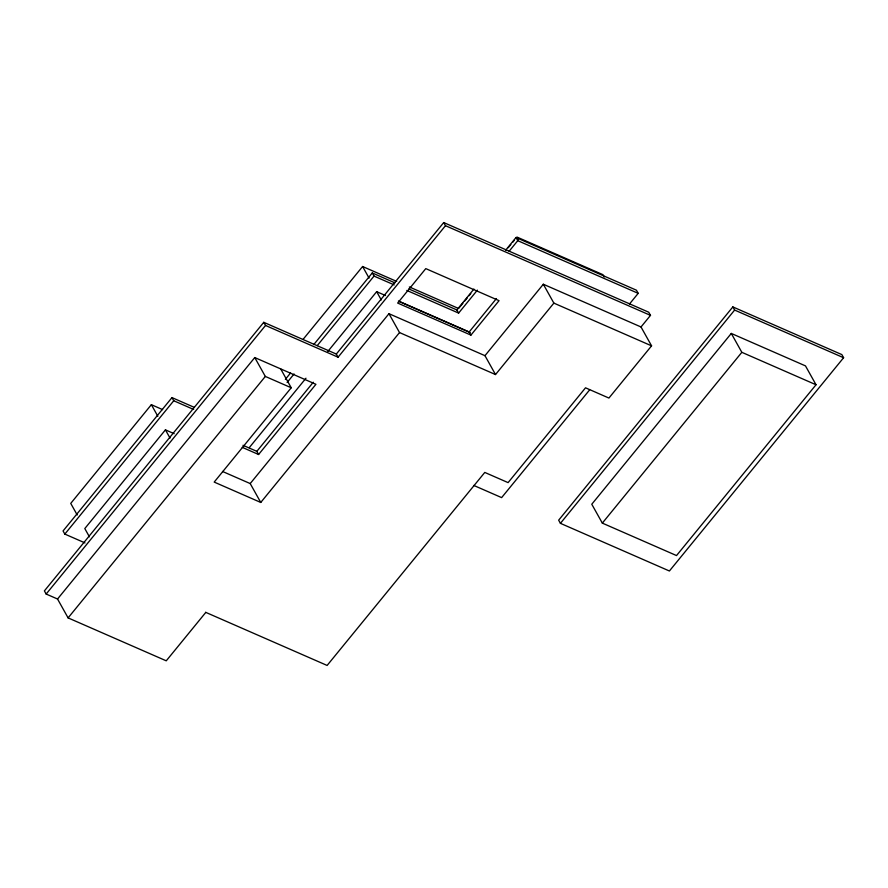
<?xml version="1.0" encoding="UTF-8"?>
<svg xmlns="http://www.w3.org/2000/svg" width="888" height="888" viewBox="0 0 888 888"><rect width="100%" height="100%" fill="white"/><g stroke="black" fill="none" stroke-linecap="round" stroke-linejoin="round"><path stroke-width="1.33" d="M162.604 409.612L151.36 404.684L70.74 503.396L77.212 514.985M194.361 407.392L171.983 397.602L63.07 530.946L64.835 534.088L84.971 542.901M64.835 534.088L173.737 400.754L171.983 397.602M174.17 433.677L165.423 429.859L84.804 528.56L89.41 536.818M336.308 354.057L443.723 222.555L445.476 225.696L338.073 357.198L336.308 354.057L263.769 322.322L44.4 590.886L46.154 594.039L57.542 599.012L68.099 617.893L166.245 660.816L205.805 612.387M46.154 594.039L265.523 325.463L263.769 322.322M57.542 599.012L254.767 357.564L315.928 384.304L258.597 454.501L242.224 447.341M68.099 617.893L265.323 376.434L254.767 357.564M303.252 339.161L362.604 266.511L396.703 281.418M285.359 379.354L290.565 372.971M313.786 344.544L372.272 272.949L394.96 282.872M287.113 382.495L294.061 373.981M317.249 345.61L374.026 276.09L372.272 272.949M280.675 368.886L291.231 387.767L214.197 482.084L260.761 502.453L399.522 332.567L388.966 313.697L250.205 483.572L260.761 502.453M249.251 447.663L305.971 378.21M327.794 351.504L376.667 291.675L385.503 295.538M258.597 454.501L256.832 451.348L313.298 382.229M477.378 290.132L458.619 313.087L456.865 309.945L473.915 289.066M505.672 250.194L516.006 237.529L636.43 290.198L638.195 293.351L629.437 304.073M462.948 303.163L458.596 308.491L409.335 286.946M464.69 301.032L467.31 297.835M469.053 295.704L470.795 293.573M508.236 247.719L510.855 244.522M512.598 242.391L514.341 240.26M509.146 251.226L517.76 240.681L516.006 237.529M470.929 335.109L397.658 303.063L425.785 268.62L499.056 300.666L470.929 335.109L469.164 331.968L496.448 298.568M543.323 284.238L553.868 303.119L495.515 374.558L484.97 355.677L543.323 284.238L641.014 326.973L651.57 345.843L608.924 398.057L585.525 387.812L508.091 482.617L484.781 472.427L327.117 665.445L205.605 612.298M589.665 389.843L501.631 497.613L473.781 485.436M641.014 326.973L650.493 315.373L648.74 312.221L443.723 222.555M732.855 306.915L558.663 520.179L560.417 523.332L669.408 570.995L843.6 357.731L841.846 354.59L732.855 306.915L734.62 310.067L843.6 357.731M560.417 523.332L734.62 310.067M731.29 333.433L591.774 504.24L602.33 523.11L676.523 555.566L816.028 384.759L805.483 365.889L731.29 333.433L741.835 352.314L816.028 384.759M602.33 523.11L741.835 352.314M517.76 240.681L638.195 293.351M445.476 225.696L650.493 315.373M553.868 303.119L651.57 345.843M408.857 288.944L456.865 309.945M374.026 276.09L394.194 284.904M406.826 290.432L458.619 313.087M398.423 301.021L469.164 331.968M399.4 301.62L470.141 332.556M388.966 313.697L484.97 355.677M399.522 332.567L495.515 374.558M265.523 325.463L338.073 357.198M265.323 376.434L291.231 387.767M173.737 400.754L193.639 409.446M242.99 445.299L256.832 451.348M222.522 471.461L250.205 483.572M604.24 276.989L602.941 274.67L516.949 237.052L518.248 239.372M362.604 266.511L369.075 278.099M376.667 291.675L381.274 299.933M151.36 404.684L157.842 416.272M165.423 429.859L170.041 438.106"/></g></svg>
